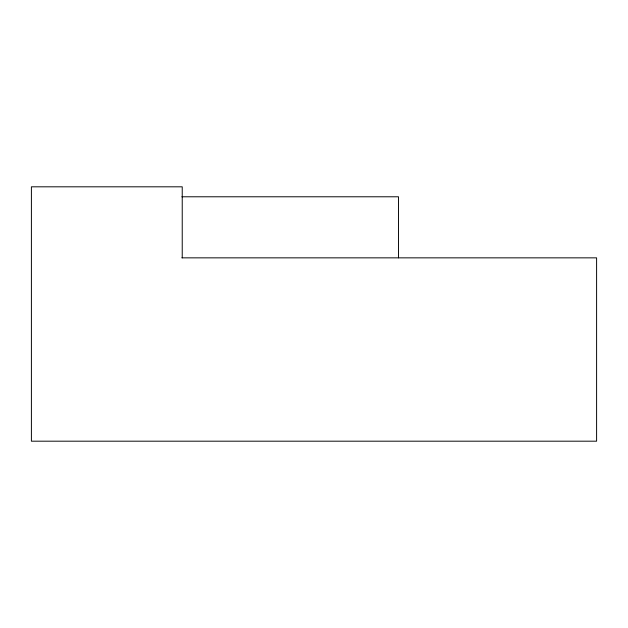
<?xml version="1.0" encoding="UTF-8"?>
<svg xmlns="http://www.w3.org/2000/svg" width="628" height="628" viewBox="0 0 628 628"><rect width="100%" height="100%" fill="white"/><g stroke="black" fill="none" stroke-linecap="round" stroke-linejoin="round"><path stroke-width="0.94" d="M181.877 196.784L398.505 196.784L398.505 257.849M181.877 257.849L596.6 257.849L596.6 441.186L31.4 441.186L31.4 186.814L182.23 186.814L182.23 257.849"/></g></svg>
